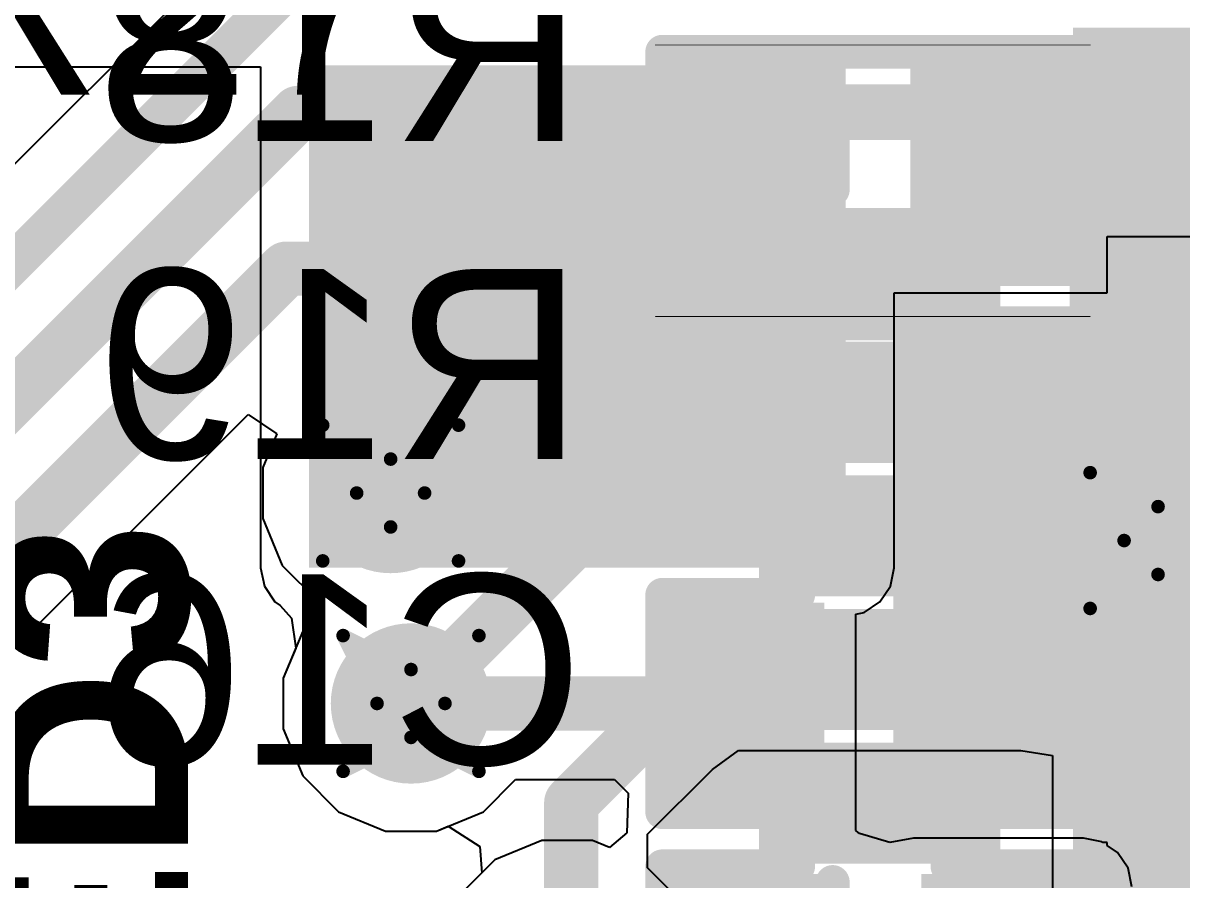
# Model space of a CAD drawing. Header units: inches. Extents: x -8 to 384, y -12 to 64.
# Drawn here: x 21.028 to 25.362, y 11.151 to 14.357 of the extents above; entities that cross this region are included whole.
import ezdxf

# ---------------------------------------------------------------- set-up
doc = ezdxf.new("R2010")
doc.units = ezdxf.units.IN
for name, color, linetype in [('Board_outline', 216, 'Continuous'), ('Bottom Layer', 5, 'Continuous'), ('Bottom Overlay', 54, 'Continuous'), ('Bottom Paste', 16, 'Continuous'), ('Bottom Solder', 6, 'Continuous'), ('Drill Drawing', 1, 'Continuous'), ('Top Layer', 1, 'Continuous'), ('Top Overlay', 2, 'Continuous'), ('Top Paste', 8, 'Continuous'), ('Top Solder', 216, 'Continuous'), ('Via Holes', 16, 'Continuous')]:
    doc.layers.add(name, color=color, linetype=linetype)
doc.styles.add('Arial', font='', dxfattribs={"height": 0.2})
doc.styles.add('Arial_Bold', font='', dxfattribs={"height": 0.2})
doc.styles.get('Arial').set_extended_font_data('Arial')
doc.styles.get('Arial_Bold').set_extended_font_data('Arial', bold=True)

# ---------------------------------------------------------------- blocks, each defined once
blk = doc.blocks.new('QFN_3X3__47')
at = {"layer": 'Top Layer'}
for points in [[(-1.125, 1.1), (-1.125, 1.8), (-0.875, 1.8), (-0.875, 1.1)], [(-0.625, 1.1), (-0.625, 1.8), (-0.375, 1.8), (-0.375, 1.1)], [(-0.125, 1.1), (-0.125, 1.8), (0.125, 1.8), (0.125, 1.1)], [(0.375, 1.1), (0.375, 1.8), (0.625, 1.8), (0.625, 1.1)], [(0.875, 1.1), (0.875, 1.8), (1.125, 1.8), (1.125, 1.1)], [(-1.8, 0.625), (-0.5, 0.625), (-0.5, 0.375), (-1.8, 0.375)], [(0.5, 0.625), (1.8, 0.625), (1.8, 0.375), (0.5, 0.375)], [(-1.8, 0.125), (-0.5, 0.125), (-0.5, -0.125), (-1.8, -0.125)], [(0.5, 0.125), (1.8, 0.125), (1.8, -0.125), (0.5, -0.125)], [(-1.8, -0.375), (-0.5, -0.375), (-0.5, -0.625), (-1.8, -0.625)], [(0.5, -0.375), (1.8, -0.375), (1.8, -0.625), (0.5, -0.625)], [(-1.125, -1.8), (-1.125, -1.1), (-0.875, -1.1), (-0.875, -1.8)], [(-0.625, -1.8), (-0.625, -1.1), (-0.375, -1.1), (-0.375, -1.8)], [(-0.125, -1.8), (-0.125, -1.1), (0.125, -1.1), (0.125, -1.8)], [(0.375, -1.8), (0.375, -1.1), (0.625, -1.1), (0.625, -1.8)], [(0.875, -1.8), (0.875, -1.1), (1.125, -1.1), (1.125, -1.8)]]:
    blk.add_hatch(color=1, dxfattribs=at).paths.add_polyline_path(points)
at = {"layer": 'Top Paste'}
for points in [[(-1.125, 1.1), (-1.125, 1.8), (-0.875, 1.8), (-0.875, 1.1)], [(-0.625, 1.1), (-0.625, 1.8), (-0.375, 1.8), (-0.375, 1.1)], [(-0.125, 1.1), (-0.125, 1.8), (0.125, 1.8), (0.125, 1.1)], [(0.375, 1.1), (0.375, 1.8), (0.625, 1.8), (0.625, 1.1)], [(0.875, 1.1), (0.875, 1.8), (1.125, 1.8), (1.125, 1.1)], [(-1.8, 0.625), (-0.5, 0.625), (-0.5, 0.375), (-1.8, 0.375)], [(0.5, 0.625), (1.8, 0.625), (1.8, 0.375), (0.5, 0.375)], [(-1.8, 0.125), (-0.5, 0.125), (-0.5, -0.125), (-1.8, -0.125)], [(0.5, 0.125), (1.8, 0.125), (1.8, -0.125), (0.5, -0.125)], [(-1.8, -0.375), (-0.5, -0.375), (-0.5, -0.625), (-1.8, -0.625)], [(0.5, -0.375), (1.8, -0.375), (1.8, -0.625), (0.5, -0.625)], [(-1.125, -1.8), (-1.125, -1.1), (-0.875, -1.1), (-0.875, -1.8)], [(-0.625, -1.8), (-0.625, -1.1), (-0.375, -1.1), (-0.375, -1.8)], [(-0.125, -1.8), (-0.125, -1.1), (0.125, -1.1), (0.125, -1.8)], [(0.375, -1.8), (0.375, -1.1), (0.625, -1.1), (0.625, -1.8)], [(0.875, -1.8), (0.875, -1.1), (1.125, -1.1), (1.125, -1.8)]]:
    blk.add_hatch(color=8, dxfattribs=at).paths.add_polyline_path(points)
at = {"layer": 'Top Solder'}
for points in [[(-1.2266, 0.9984), (-1.2266, 1.9016), (-0.7734, 1.9016), (-0.7734, 0.9984)], [(-0.7266, 0.9984), (-0.7266, 1.9016), (-0.2734, 1.9016), (-0.2734, 0.9984)], [(-0.2266, 0.9984), (-0.2266, 1.9016), (0.2266, 1.9016), (0.2266, 0.9984)], [(0.2734, 0.9984), (0.2734, 1.9016), (0.7266, 1.9016), (0.7266, 0.9984)], [(0.7734, 0.9984), (0.7734, 1.9016), (1.2266, 1.9016), (1.2266, 0.9984)], [(-1.9016, 0.7266), (-0.3984, 0.7266), (-0.3984, 0.2734), (-1.9016, 0.2734)], [(0.3984, 0.7266), (1.9016, 0.7266), (1.9016, 0.2734), (0.3984, 0.2734)], [(-1.9016, 0.2266), (-0.3984, 0.2266), (-0.3984, -0.2266), (-1.9016, -0.2266)], [(0.3984, 0.2266), (1.9016, 0.2266), (1.9016, -0.2266), (0.3984, -0.2266)], [(-1.9016, -0.2734), (-0.3984, -0.2734), (-0.3984, -0.7266), (-1.9016, -0.7266)], [(0.3984, -0.2734), (1.9016, -0.2734), (1.9016, -0.7266), (0.3984, -0.7266)], [(-1.2266, -1.9016), (-1.2266, -0.9984), (-0.7734, -0.9984), (-0.7734, -1.9016)], [(-0.7266, -1.9016), (-0.7266, -0.9984), (-0.2734, -0.9984), (-0.2734, -1.9016)], [(-0.2266, -1.9016), (-0.2266, -0.9984), (0.2266, -0.9984), (0.2266, -1.9016)], [(0.2734, -1.9016), (0.2734, -0.9984), (0.7266, -0.9984), (0.7266, -1.9016)], [(0.7734, -1.9016), (0.7734, -0.9984), (1.2266, -0.9984), (1.2266, -1.9016)]]:
    blk.add_hatch(color=216, dxfattribs=at).paths.add_polyline_path(points)
at = {"layer": 'Top Overlay'}
for points in [[(-1.6256, 1.6256, 0.127, 0.127, 0), (-1.6256, 0.762, 0.127, 0.127, 0)], [(-1.6256, 1.6256, 0.127, 0.127, 0), (-1.2954, 1.6256, 0.127, 0.127, 0)], [(1.2954, 1.6256, 0.127, 0.127, 0), (1.6256, 1.6256, 0.127, 0.127, 0)], [(1.6256, 1.6256, 0.127, 0.127, 0), (1.6256, 0.762, 0.127, 0.127, 0)], [(-1.6256, -0.762, 0.127, 0.127, 0), (-1.6256, -1.6256, 0.127, 0.127, 0)], [(1.6256, -0.762, 0.127, 0.127, 0), (1.6256, -1.6256, 0.127, 0.127, 0)], [(-1.6256, -1.6256, 0.127, 0.127, 0), (-1.2954, -1.6256, 0.127, 0.127, 0)], [(1.2954, -1.6256, 0.127, 0.127, 0), (1.6256, -1.6256, 0.127, 0.127, 0)]]:
    blk.add_lwpolyline(points, format="xyseb", dxfattribs=at)
for points in [[(-1.6574, 1.6256, 0.0635, 0.0635, 1), (-1.5938, 1.6256, 0.0635, 0.0635, 1)], [(-1.6574, 1.6256, 0.0635, 0.0635, 1), (-1.5938, 1.6256, 0.0635, 0.0635, 1)], [(-1.3272, 1.6256, 0.0635, 0.0635, 1), (-1.2636, 1.6256, 0.0635, 0.0635, 1)], [(1.2636, 1.6256, 0.0635, 0.0635, 1), (1.3272, 1.6256, 0.0635, 0.0635, 1)], [(1.5938, 1.6256, 0.0635, 0.0635, 1), (1.6574, 1.6256, 0.0635, 0.0635, 1)], [(1.5938, 1.6256, 0.0635, 0.0635, 1), (1.6574, 1.6256, 0.0635, 0.0635, 1)], [(-1.778, 0.889, 0.127, 0.127, 1), (-1.8796, 0.889, 0.127, 0.127, 1)], [(-1.9114, 0.889, 0.0635, 0.0635, 1), (-1.8478, 0.889, 0.0635, 0.0635, 1)], [(-1.8097, 0.889, 0.0635, 0.0635, 1), (-1.7463, 0.889, 0.0635, 0.0635, 1)], [(-1.6574, 0.762, 0.0635, 0.0635, 1), (-1.5938, 0.762, 0.0635, 0.0635, 1)], [(1.5938, 0.762, 0.0635, 0.0635, 1), (1.6574, 0.762, 0.0635, 0.0635, 1)], [(-1.6574, -0.762, 0.0635, 0.0635, 1), (-1.5938, -0.762, 0.0635, 0.0635, 1)], [(1.5938, -0.762, 0.0635, 0.0635, 1), (1.6574, -0.762, 0.0635, 0.0635, 1)], [(-1.6574, -1.6256, 0.0635, 0.0635, 1), (-1.5938, -1.6256, 0.0635, 0.0635, 1)], [(-1.6574, -1.6256, 0.0635, 0.0635, 1), (-1.5938, -1.6256, 0.0635, 0.0635, 1)], [(-1.3272, -1.6256, 0.0635, 0.0635, 1), (-1.2636, -1.6256, 0.0635, 0.0635, 1)], [(1.2636, -1.6256, 0.0635, 0.0635, 1), (1.3272, -1.6256, 0.0635, 0.0635, 1)], [(1.5938, -1.6256, 0.0635, 0.0635, 1), (1.6574, -1.6256, 0.0635, 0.0635, 1)], [(1.5938, -1.6256, 0.0635, 0.0635, 1), (1.6574, -1.6256, 0.0635, 0.0635, 1)]]:
    blk.add_lwpolyline(points, format="xyseb", close=True, dxfattribs=at)
blk = doc.blocks.new('R__0402_B_51')
at = {"layer": 'Bottom Layer'}
for points in [[(-0.2413, 0.3175), (-0.2413, -0.3175), (-0.6985, -0.3175), (-0.6985, 0.3175)], [(0.6985, 0.3175), (0.6985, -0.3175), (0.2413, -0.3175), (0.2413, 0.3175)]]:
    blk.add_hatch(color=5, dxfattribs=at).paths.add_polyline_path(points)
at = {"layer": 'Bottom Paste'}
for points in [[(-0.2413, 0.3175), (-0.2413, -0.3175), (-0.6985, -0.3175), (-0.6985, 0.3175)], [(0.6985, 0.3175), (0.6985, -0.3175), (0.2413, -0.3175), (0.2413, 0.3175)]]:
    blk.add_hatch(color=16, dxfattribs=at).paths.add_polyline_path(points)
at = {"layer": 'Bottom Solder'}
for points in [[(-0.1397, 0.4191), (-0.1397, -0.4191), (-0.8001, -0.4191), (-0.8001, 0.4191)], [(0.8001, 0.4191), (0.8001, -0.4191), (0.1397, -0.4191), (0.1397, 0.4191)]]:
    blk.add_hatch(color=6, dxfattribs=at).paths.add_polyline_path(points)
at = {"layer": 'Bottom Overlay'}
for points in [[(-0.7874, -0.4064, 0.127, 0.127, 0), (-0.7874, 0.4064, 0.127, 0.127, 0)], [(-0.7874, 0.4064, 0.127, 0.127, 0), (0.7874, 0.4064, 0.127, 0.127, 0)], [(-0.8128, 0.4318, 0.00323, 0.00323, 0), (0.8128, 0.4318, 0.00323, 0.00323, 0)], [(0.7874, -0.4064, 0.127, 0.127, 0), (0.7874, 0.4064, 0.127, 0.127, 0)], [(-0.7874, -0.4064, 0.127, 0.127, 0), (0.7874, -0.4064, 0.127, 0.127, 0)]]:
    blk.add_lwpolyline(points, format="xyseb", dxfattribs=at)
for points in [[(-0.8191, 0.4064, 0.0635, 0.0635, 1), (-0.7556, 0.4064, 0.0635, 0.0635, 1)], [(-0.8191, 0.4064, 0.0635, 0.0635, 1), (-0.7556, 0.4064, 0.0635, 0.0635, 1)], [(-0.8136, 0.4318, 0.00161, 0.00161, 1), (-0.812, 0.4318, 0.00161, 0.00161, 1)], [(0.7556, 0.4064, 0.0635, 0.0635, 1), (0.8191, 0.4064, 0.0635, 0.0635, 1)], [(0.7556, 0.4064, 0.0635, 0.0635, 1), (0.8191, 0.4064, 0.0635, 0.0635, 1)], [(0.812, 0.4318, 0.00161, 0.00161, 1), (0.8136, 0.4318, 0.00161, 0.00161, 1)], [(-0.8191, -0.4064, 0.0635, 0.0635, 1), (-0.7556, -0.4064, 0.0635, 0.0635, 1)], [(-0.8191, -0.4064, 0.0635, 0.0635, 1), (-0.7556, -0.4064, 0.0635, 0.0635, 1)], [(0.7556, -0.4064, 0.0635, 0.0635, 1), (0.8191, -0.4064, 0.0635, 0.0635, 1)], [(0.7556, -0.4064, 0.0635, 0.0635, 1), (0.8191, -0.4064, 0.0635, 0.0635, 1)]]:
    blk.add_lwpolyline(points, format="xyseb", close=True, dxfattribs=at)
blk = doc.blocks.new('R__0402_B_52')
at = {"layer": 'Bottom Layer'}
for points in [[(-0.2413, 0.3175), (-0.2413, -0.3175), (-0.6985, -0.3175), (-0.6985, 0.3175)], [(0.6985, 0.3175), (0.6985, -0.3175), (0.2413, -0.3175), (0.2413, 0.3175)]]:
    blk.add_hatch(color=5, dxfattribs=at).paths.add_polyline_path(points)
at = {"layer": 'Bottom Paste'}
for points in [[(-0.2413, 0.3175), (-0.2413, -0.3175), (-0.6985, -0.3175), (-0.6985, 0.3175)], [(0.6985, 0.3175), (0.6985, -0.3175), (0.2413, -0.3175), (0.2413, 0.3175)]]:
    blk.add_hatch(color=16, dxfattribs=at).paths.add_polyline_path(points)
at = {"layer": 'Bottom Solder'}
for points in [[(-0.1397, 0.4191), (-0.1397, -0.4191), (-0.8001, -0.4191), (-0.8001, 0.4191)], [(0.8001, 0.4191), (0.8001, -0.4191), (0.1397, -0.4191), (0.1397, 0.4191)]]:
    blk.add_hatch(color=6, dxfattribs=at).paths.add_polyline_path(points)
at = {"layer": 'Bottom Overlay'}
for points in [[(-0.7874, -0.4064, 0.127, 0.127, 0), (-0.7874, 0.4064, 0.127, 0.127, 0)], [(-0.7874, 0.4064, 0.127, 0.127, 0), (0.7874, 0.4064, 0.127, 0.127, 0)], [(-0.8128, 0.4318, 0.00323, 0.00323, 0), (0.8128, 0.4318, 0.00323, 0.00323, 0)], [(0.7874, -0.4064, 0.127, 0.127, 0), (0.7874, 0.4064, 0.127, 0.127, 0)], [(-0.7874, -0.4064, 0.127, 0.127, 0), (0.7874, -0.4064, 0.127, 0.127, 0)]]:
    blk.add_lwpolyline(points, format="xyseb", dxfattribs=at)
for points in [[(-0.8191, 0.4064, 0.0635, 0.0635, 1), (-0.7556, 0.4064, 0.0635, 0.0635, 1)], [(-0.8191, 0.4064, 0.0635, 0.0635, 1), (-0.7556, 0.4064, 0.0635, 0.0635, 1)], [(-0.8136, 0.4318, 0.00161, 0.00161, 1), (-0.812, 0.4318, 0.00161, 0.00161, 1)], [(0.7556, 0.4064, 0.0635, 0.0635, 1), (0.8191, 0.4064, 0.0635, 0.0635, 1)], [(0.7556, 0.4064, 0.0635, 0.0635, 1), (0.8191, 0.4064, 0.0635, 0.0635, 1)], [(0.812, 0.4318, 0.00161, 0.00161, 1), (0.8136, 0.4318, 0.00161, 0.00161, 1)], [(-0.8191, -0.4064, 0.0635, 0.0635, 1), (-0.7556, -0.4064, 0.0635, 0.0635, 1)], [(-0.8191, -0.4064, 0.0635, 0.0635, 1), (-0.7556, -0.4064, 0.0635, 0.0635, 1)], [(0.7556, -0.4064, 0.0635, 0.0635, 1), (0.8191, -0.4064, 0.0635, 0.0635, 1)], [(0.7556, -0.4064, 0.0635, 0.0635, 1), (0.8191, -0.4064, 0.0635, 0.0635, 1)]]:
    blk.add_lwpolyline(points, format="xyseb", close=True, dxfattribs=at)
blk = doc.blocks.new('LED_0402_63')
at = {"layer": 'Top Layer'}
for points in [[(-0.785, 0.36), (-0.165, 0.36), (-0.165, -0.36), (-0.785, -0.36)], [(0.165, 0.36), (0.785, 0.36), (0.785, -0.36), (0.165, -0.36)]]:
    blk.add_hatch(color=1, dxfattribs=at).paths.add_polyline_path(points)
at = {"layer": 'Top Overlay'}
blk.add_hatch(color=2, dxfattribs=at).paths.add_polyline_path([(0.9398, -0.5632), (1.6002, -0.5632), (1.6002, 0.5544), (0.9398, 0.5544)])
at = {"layer": 'Top Paste'}
for points in [[(-0.785, 0.36), (-0.165, 0.36), (-0.165, -0.36), (-0.785, -0.36)], [(0.165, 0.36), (0.785, 0.36), (0.785, -0.36), (0.165, -0.36)]]:
    blk.add_hatch(color=8, dxfattribs=at).paths.add_polyline_path(points)
at = {"layer": 'Top Solder'}
for points in [[(-0.8866, 0.4616), (-0.0634, 0.4616), (-0.0634, -0.4616), (-0.8866, -0.4616)], [(0.0634, 0.4616), (0.8866, 0.4616), (0.8866, -0.4616), (0.0634, -0.4616)]]:
    blk.add_hatch(color=216, dxfattribs=at).paths.add_polyline_path(points)
at = {"layer": 'Top Overlay'}
for points in [[(-0.9144, 0.4826, 0.2, 0.2, 0), (-0.9144, -0.4826, 0.2, 0.2, 0)], [(-0.9144, 0.4826, 0.2, 0.2, 0), (0.9398, 0.4826, 0.2, 0.2, 0)], [(0.9398, 0.4826, 0.2, 0.2, 0), (0.9398, -0.4826, 0.2, 0.2, 0)], [(-0.9144, -0.4826, 0.2, 0.2, 0), (0.9398, -0.4826, 0.2, 0.2, 0)]]:
    blk.add_lwpolyline(points, format="xyseb", dxfattribs=at)
for points in [[(-0.9644, 0.4826, 0.1, 0.1, 1), (-0.8644, 0.4826, 0.1, 0.1, 1)], [(-0.9644, 0.4826, 0.1, 0.1, 1), (-0.8644, 0.4826, 0.1, 0.1, 1)], [(0.8898, 0.4826, 0.1, 0.1, 1), (0.9898, 0.4826, 0.1, 0.1, 1)], [(0.8898, 0.4826, 0.1, 0.1, 1), (0.9898, 0.4826, 0.1, 0.1, 1)], [(-0.9644, -0.4826, 0.1, 0.1, 1), (-0.8644, -0.4826, 0.1, 0.1, 1)], [(-0.9644, -0.4826, 0.1, 0.1, 1), (-0.8644, -0.4826, 0.1, 0.1, 1)], [(0.8898, -0.4826, 0.1, 0.1, 1), (0.9898, -0.4826, 0.1, 0.1, 1)], [(0.8898, -0.4826, 0.1, 0.1, 1), (0.9898, -0.4826, 0.1, 0.1, 1)]]:
    blk.add_lwpolyline(points, format="xyseb", close=True, dxfattribs=at)
at = {"layer": 'Top Overlay', "style": 'Arial_Bold'}
blk.add_text('LED3', height=0.7112, dxfattribs=at).set_placement((-0.9898, -1.6471))
blk = doc.blocks.new('C___0402_B_90')
at = {"layer": 'Bottom Layer'}
for points in [[(-0.2413, 0.3175), (-0.2413, -0.3175), (-0.6985, -0.3175), (-0.6985, 0.3175)], [(0.6985, 0.3175), (0.6985, -0.3175), (0.2413, -0.3175), (0.2413, 0.3175)]]:
    blk.add_hatch(color=5, dxfattribs=at).paths.add_polyline_path(points)
at = {"layer": 'Bottom Paste'}
for points in [[(-0.2413, 0.3175), (-0.2413, -0.3175), (-0.6985, -0.3175), (-0.6985, 0.3175)], [(0.6985, 0.3175), (0.6985, -0.3175), (0.2413, -0.3175), (0.2413, 0.3175)]]:
    blk.add_hatch(color=16, dxfattribs=at).paths.add_polyline_path(points)
at = {"layer": 'Bottom Solder'}
for points in [[(-0.1813, 0.3775), (-0.1813, -0.3775), (-0.7585, -0.3775), (-0.7585, 0.3775)], [(0.7585, 0.3775), (0.7585, -0.3775), (0.1813, -0.3775), (0.1813, 0.3775)]]:
    blk.add_hatch(color=6, dxfattribs=at).paths.add_polyline_path(points)
at = {"layer": 'Bottom Overlay'}
for points in [[(-0.7874, 0.4064, 0.127, 0.127, 0), (-0.7874, -0.4064, 0.127, 0.127, 0)], [(-0.2794, 0.4064, 0.127, 0.127, 0), (-0.7874, 0.4064, 0.127, 0.127, 0)], [(0.7874, 0.4064, 0.127, 0.127, 0), (0.2794, 0.4064, 0.127, 0.127, 0)], [(0.7874, 0.4064, 0.127, 0.127, 0), (0.7874, -0.4064, 0.127, 0.127, 0)], [(-0.2794, -0.4064, 0.127, 0.127, 0), (-0.7874, -0.4064, 0.127, 0.127, 0)], [(0.7874, -0.4064, 0.127, 0.127, 0), (0.2794, -0.4064, 0.127, 0.127, 0)]]:
    blk.add_lwpolyline(points, format="xyseb", dxfattribs=at)
for points in [[(-0.8191, 0.4064, 0.0635, 0.0635, 1), (-0.7556, 0.4064, 0.0635, 0.0635, 1)], [(-0.8191, 0.4064, 0.0635, 0.0635, 1), (-0.7556, 0.4064, 0.0635, 0.0635, 1)], [(-0.3111, 0.4064, 0.0635, 0.0635, 1), (-0.2477, 0.4064, 0.0635, 0.0635, 1)], [(0.2477, 0.4064, 0.0635, 0.0635, 1), (0.3111, 0.4064, 0.0635, 0.0635, 1)], [(0.7556, 0.4064, 0.0635, 0.0635, 1), (0.8191, 0.4064, 0.0635, 0.0635, 1)], [(0.7556, 0.4064, 0.0635, 0.0635, 1), (0.8191, 0.4064, 0.0635, 0.0635, 1)], [(-0.8191, -0.4064, 0.0635, 0.0635, 1), (-0.7556, -0.4064, 0.0635, 0.0635, 1)], [(-0.8191, -0.4064, 0.0635, 0.0635, 1), (-0.7556, -0.4064, 0.0635, 0.0635, 1)], [(-0.3111, -0.4064, 0.0635, 0.0635, 1), (-0.2477, -0.4064, 0.0635, 0.0635, 1)], [(0.2477, -0.4064, 0.0635, 0.0635, 1), (0.3111, -0.4064, 0.0635, 0.0635, 1)], [(0.7556, -0.4064, 0.0635, 0.0635, 1), (0.8191, -0.4064, 0.0635, 0.0635, 1)], [(0.7556, -0.4064, 0.0635, 0.0635, 1), (0.8191, -0.4064, 0.0635, 0.0635, 1)]]:
    blk.add_lwpolyline(points, format="xyseb", close=True, dxfattribs=at)
blk = doc.blocks.new('C___0402_B_96')
at = {"layer": 'Bottom Layer'}
for points in [[(-0.2413, 0.3175), (-0.2413, -0.3175), (-0.6985, -0.3175), (-0.6985, 0.3175)], [(0.6985, 0.3175), (0.6985, -0.3175), (0.2413, -0.3175), (0.2413, 0.3175)]]:
    blk.add_hatch(color=5, dxfattribs=at).paths.add_polyline_path(points)
at = {"layer": 'Bottom Paste'}
for points in [[(-0.2413, 0.3175), (-0.2413, -0.3175), (-0.6985, -0.3175), (-0.6985, 0.3175)], [(0.6985, 0.3175), (0.6985, -0.3175), (0.2413, -0.3175), (0.2413, 0.3175)]]:
    blk.add_hatch(color=16, dxfattribs=at).paths.add_polyline_path(points)
at = {"layer": 'Bottom Solder'}
for points in [[(-0.1813, 0.3775), (-0.1813, -0.3775), (-0.7585, -0.3775), (-0.7585, 0.3775)], [(0.7585, 0.3775), (0.7585, -0.3775), (0.1813, -0.3775), (0.1813, 0.3775)]]:
    blk.add_hatch(color=6, dxfattribs=at).paths.add_polyline_path(points)
at = {"layer": 'Bottom Overlay'}
for points in [[(-0.2794, 0.4064, 0.127, 0.127, 0), (-0.7874, 0.4064, 0.127, 0.127, 0)], [(-0.7874, 0.4064, 0.127, 0.127, 0), (-0.7874, -0.4064, 0.127, 0.127, 0)], [(0.7874, 0.4064, 0.127, 0.127, 0), (0.2794, 0.4064, 0.127, 0.127, 0)], [(0.7874, 0.4064, 0.127, 0.127, 0), (0.7874, -0.4064, 0.127, 0.127, 0)], [(-0.2794, -0.4064, 0.127, 0.127, 0), (-0.7874, -0.4064, 0.127, 0.127, 0)], [(0.7874, -0.4064, 0.127, 0.127, 0), (0.2794, -0.4064, 0.127, 0.127, 0)]]:
    blk.add_lwpolyline(points, format="xyseb", dxfattribs=at)
for points in [[(-0.8191, 0.4064, 0.0635, 0.0635, 1), (-0.7556, 0.4064, 0.0635, 0.0635, 1)], [(-0.8191, 0.4064, 0.0635, 0.0635, 1), (-0.7556, 0.4064, 0.0635, 0.0635, 1)], [(-0.3111, 0.4064, 0.0635, 0.0635, 1), (-0.2477, 0.4064, 0.0635, 0.0635, 1)], [(0.2477, 0.4064, 0.0635, 0.0635, 1), (0.3111, 0.4064, 0.0635, 0.0635, 1)], [(0.7556, 0.4064, 0.0635, 0.0635, 1), (0.8191, 0.4064, 0.0635, 0.0635, 1)], [(0.7556, 0.4064, 0.0635, 0.0635, 1), (0.8191, 0.4064, 0.0635, 0.0635, 1)], [(-0.8191, -0.4064, 0.0635, 0.0635, 1), (-0.7556, -0.4064, 0.0635, 0.0635, 1)], [(-0.8191, -0.4064, 0.0635, 0.0635, 1), (-0.7556, -0.4064, 0.0635, 0.0635, 1)], [(-0.3111, -0.4064, 0.0635, 0.0635, 1), (-0.2477, -0.4064, 0.0635, 0.0635, 1)], [(0.2477, -0.4064, 0.0635, 0.0635, 1), (0.3111, -0.4064, 0.0635, 0.0635, 1)], [(0.7556, -0.4064, 0.0635, 0.0635, 1), (0.8191, -0.4064, 0.0635, 0.0635, 1)], [(0.7556, -0.4064, 0.0635, 0.0635, 1), (0.8191, -0.4064, 0.0635, 0.0635, 1)]]:
    blk.add_lwpolyline(points, format="xyseb", close=True, dxfattribs=at)

msp = doc.modelspace()

# ---------------------------------------------------------------- hatches: boundary and pattern name
at = {"layer": 'Bottom Layer'}
for points in [[(22.098, 12.319), (24.1046, 12.319), (24.1046, 14.1986), (22.098, 14.1986)], [(24.2824, 11.4808), (25.5778, 11.4808), (25.5778, 13.1826), (24.2824, 13.1826)]]:
    msp.add_hatch(color=5, dxfattribs=at).paths.add_polyline_path(points)
h = msp.add_hatch(color=5, dxfattribs=at)
edge = h.paths.add_edge_path()
edge.add_arc((22.4028, 12.5984), 0.3, 0, 360)
h = msp.add_hatch(color=5, dxfattribs=at)
edge = h.paths.add_edge_path()
edge.add_arc((25.273, 12.4206), 0.3, 0, 360)
h = msp.add_hatch(color=5, dxfattribs=at)
edge = h.paths.add_edge_path()
edge.add_arc((22.479, 11.811), 0.3, 0, 360)
at = {"layer": 'Top Layer'}
msp.add_hatch(color=1, dxfattribs=at).paths.add_polyline_path([(24.9428, 12.9286), (25.3492, 12.9286), (25.3492, 14.2748), (24.9428, 14.2748)])
h = msp.add_hatch(color=1, dxfattribs=at)
edge = h.paths.add_edge_path()
edge.add_arc((22.4028, 12.5984), 0.3, 0, 360)
h = msp.add_hatch(color=1, dxfattribs=at)
edge = h.paths.add_edge_path()
edge.add_arc((25.273, 12.4206), 0.3, 0, 360)
h = msp.add_hatch(color=1, dxfattribs=at)
edge = h.paths.add_edge_path()
edge.add_arc((22.479, 11.811), 0.3, 0, 360)
at = {"layer": 'Via Holes'}
h = msp.add_hatch(color=7, dxfattribs=at)
edge = h.paths.add_edge_path()
edge.add_arc((22.4028, 12.5984), 0.15, 0, 360)
h = msp.add_hatch(color=7, dxfattribs=at)
edge = h.paths.add_edge_path()
edge.add_arc((25.273, 12.4206), 0.15, 0, 360)
h = msp.add_hatch(color=7, dxfattribs=at)
edge = h.paths.add_edge_path()
edge.add_arc((22.479, 11.811), 0.15, 0, 360)

# ---------------------------------------------------------------- linework, layer by layer
at = {"layer": 'Board_outline'}
msp.add_lwpolyline([(37.5368, 13.3604, 0.254, 0.254, 1), (-7.4632, 13.3604, 0.254, 0.254, 1)], format="xyseb", close=True, dxfattribs=at)
at = {"layer": 'Bottom Layer'}
for p, q in [((19.9046, 14.1931), (21.9167, 14.1931)), ((21.9167, 14.1931), (21.9167, 12.319)), ((25.0825, 13.3477), (25.0825, 13.5581)), ((25.0825, 13.5581), (25.4798, 13.5581)), ((24.2859, 12.319), (24.2859, 13.3477)), ((24.2859, 13.3477), (25.0825, 13.3477)), ((21.9167, 12.319), (21.9305, 12.2496)), ((24.2721, 12.2496), (24.2859, 12.319)), ((21.9305, 12.2496), (21.9698, 12.1908)), ((24.2328, 12.1908), (24.2721, 12.2496)), ((21.9698, 12.1908), (21.99, 12.1773)), ((21.99, 12.1773), (22.0317, 12.1298)), ((24.174, 12.1515), (24.2328, 12.1908)), ((24.1427, 12.1453), (24.174, 12.1515)), ((24.1427, 11.4173), (24.1427, 12.1453)), ((22.0317, 12.1298), (22.0477, 12.0182)), ((22.0477, 12.0182), (22.0012, 11.906)), ((22.0012, 11.906), (22.0012, 11.716)), ((22.0012, 11.716), (22.0739, 11.5403)), ((22.0739, 11.5403), (22.2083, 11.4059)), ((22.7497, 11.4059), (22.8698, 11.5261)), ((22.8698, 11.5261), (23.2401, 11.5261)), ((23.2401, 11.5261), (23.2909, 11.4753)), ((23.2909, 11.4753), (23.2861, 11.3275)), ((22.2083, 11.4059), (22.384, 11.3332)), ((22.574, 11.3332), (22.7497, 11.4059)), ((24.1427, 11.3359), (24.1427, 11.4173)), ((22.384, 11.3332), (22.574, 11.3332)), ((23.2861, 11.3275), (23.2209, 11.2722)), ((24.1511, 11.3279), (24.1427, 11.3359)), ((24.1568, 11.3244), (24.1511, 11.3279)), ((24.2697, 11.2903), (24.1568, 11.3244)), ((22.9682, 11.2982), (22.7925, 11.2255)), ((23.1582, 11.2982), (22.9682, 11.2982)), ((23.2209, 11.2722), (23.1582, 11.2982)), ((24.3586, 11.3065), (24.2697, 11.2903)), ((24.39, 11.3065), (24.3586, 11.3065)), ((24.9936, 11.3065), (24.39, 11.3065)), ((25.063, 11.2927), (24.9936, 11.3065)), ((25.0665, 11.2903), (25.063, 11.2927)), ((25.0825, 11.2903), (25.0665, 11.2903)), ((25.0825, 11.2796), (25.0825, 11.2903)), ((25.1218, 11.2534), (25.0825, 11.2796)), ((22.7925, 11.2255), (22.6581, 11.0911)), ((25.1611, 11.1946), (25.1218, 11.2534)), ((25.1749, 11.1252), (25.1611, 11.1946))]:
    msp.add_line(p, q, dxfattribs=at)
for points in [[(24.7777, 13.843, 0.2032, 0.2032, 0), (25.5978, 13.843, 0.2032, 0.2032, 0)], [(22.479, 11.811, 0.2032, 0.2032, 0), (23.7363, 11.811, 0.2032, 0.2032, 0)]]:
    msp.add_lwpolyline(points, format="xyseb", dxfattribs=at)
for points in [[(24.7269, 13.843, 0.1016, 0.1016, 1), (24.8285, 13.843, 0.1016, 0.1016, 1)], [(22.4282, 11.811, 0.1016, 0.1016, 1), (22.5298, 11.811, 0.1016, 0.1016, 1)], [(23.6855, 11.811, 0.1016, 0.1016, 1), (23.7871, 11.811, 0.1016, 0.1016, 1)]]:
    msp.add_lwpolyline(points, format="xyseb", close=True, dxfattribs=at)
at = {"layer": 'Drill Drawing'}
for points in [[(22.1488, 12.8524, 0.0508, 0.0508, 0), (22.4028, 12.7254, 0.0508, 0.0508, 0)], [(22.1488, 12.8524, 0.0508, 0.0508, 0), (22.2758, 12.5984, 0.0508, 0.0508, 0)], [(22.4028, 12.7254, 0.0508, 0.0508, 0), (22.6568, 12.8524, 0.0508, 0.0508, 0)], [(22.5298, 12.5984, 0.0508, 0.0508, 0), (22.6568, 12.8524, 0.0508, 0.0508, 0)], [(25.019, 12.6746, 0.0508, 0.0508, 0), (25.273, 12.5476, 0.0508, 0.0508, 0)], [(25.019, 12.6746, 0.0508, 0.0508, 0), (25.146, 12.4206, 0.0508, 0.0508, 0)], [(25.273, 12.5476, 0.0508, 0.0508, 0), (25.527, 12.6746, 0.0508, 0.0508, 0)], [(22.1488, 12.3444, 0.0508, 0.0508, 0), (22.2758, 12.5984, 0.0508, 0.0508, 0)], [(22.5298, 12.5984, 0.0508, 0.0508, 0), (22.6568, 12.3444, 0.0508, 0.0508, 0)], [(22.1488, 12.3444, 0.0508, 0.0508, 0), (22.4028, 12.4714, 0.0508, 0.0508, 0)], [(22.4028, 12.4714, 0.0508, 0.0508, 0), (22.6568, 12.3444, 0.0508, 0.0508, 0)], [(25.019, 12.1666, 0.0508, 0.0508, 0), (25.146, 12.4206, 0.0508, 0.0508, 0)], [(25.019, 12.1666, 0.0508, 0.0508, 0), (25.273, 12.2936, 0.0508, 0.0508, 0)], [(25.273, 12.2936, 0.0508, 0.0508, 0), (25.527, 12.1666, 0.0508, 0.0508, 0)], [(22.225, 12.065, 0.0508, 0.0508, 0), (22.479, 11.938, 0.0508, 0.0508, 0)], [(22.225, 12.065, 0.0508, 0.0508, 0), (22.352, 11.811, 0.0508, 0.0508, 0)], [(22.479, 11.938, 0.0508, 0.0508, 0), (22.733, 12.065, 0.0508, 0.0508, 0)], [(22.606, 11.811, 0.0508, 0.0508, 0), (22.733, 12.065, 0.0508, 0.0508, 0)], [(22.225, 11.557, 0.0508, 0.0508, 0), (22.352, 11.811, 0.0508, 0.0508, 0)], [(22.606, 11.811, 0.0508, 0.0508, 0), (22.733, 11.557, 0.0508, 0.0508, 0)], [(22.225, 11.557, 0.0508, 0.0508, 0), (22.479, 11.684, 0.0508, 0.0508, 0)], [(22.479, 11.684, 0.0508, 0.0508, 0), (22.733, 11.557, 0.0508, 0.0508, 0)]]:
    msp.add_lwpolyline(points, format="xyseb", dxfattribs=at)
for points in [[(22.1361, 12.8524, 0.0254, 0.0254, 1), (22.1615, 12.8524, 0.0254, 0.0254, 1)], [(22.1361, 12.8524, 0.0254, 0.0254, 1), (22.1615, 12.8524, 0.0254, 0.0254, 1)], [(22.6441, 12.8524, 0.0254, 0.0254, 1), (22.6695, 12.8524, 0.0254, 0.0254, 1)], [(22.6441, 12.8524, 0.0254, 0.0254, 1), (22.6695, 12.8524, 0.0254, 0.0254, 1)], [(22.3901, 12.7254, 0.0254, 0.0254, 1), (22.4155, 12.7254, 0.0254, 0.0254, 1)], [(22.3901, 12.7254, 0.0254, 0.0254, 1), (22.4155, 12.7254, 0.0254, 0.0254, 1)], [(25.0063, 12.6746, 0.0254, 0.0254, 1), (25.0317, 12.6746, 0.0254, 0.0254, 1)], [(25.0063, 12.6746, 0.0254, 0.0254, 1), (25.0317, 12.6746, 0.0254, 0.0254, 1)], [(22.2631, 12.5984, 0.0254, 0.0254, 1), (22.2885, 12.5984, 0.0254, 0.0254, 1)], [(22.2631, 12.5984, 0.0254, 0.0254, 1), (22.2885, 12.5984, 0.0254, 0.0254, 1)], [(22.5171, 12.5984, 0.0254, 0.0254, 1), (22.5425, 12.5984, 0.0254, 0.0254, 1)], [(22.5171, 12.5984, 0.0254, 0.0254, 1), (22.5425, 12.5984, 0.0254, 0.0254, 1)], [(25.2603, 12.5476, 0.0254, 0.0254, 1), (25.2857, 12.5476, 0.0254, 0.0254, 1)], [(25.2603, 12.5476, 0.0254, 0.0254, 1), (25.2857, 12.5476, 0.0254, 0.0254, 1)], [(22.3901, 12.4714, 0.0254, 0.0254, 1), (22.4155, 12.4714, 0.0254, 0.0254, 1)], [(22.3901, 12.4714, 0.0254, 0.0254, 1), (22.4155, 12.4714, 0.0254, 0.0254, 1)], [(25.1333, 12.4206, 0.0254, 0.0254, 1), (25.1587, 12.4206, 0.0254, 0.0254, 1)], [(25.1333, 12.4206, 0.0254, 0.0254, 1), (25.1587, 12.4206, 0.0254, 0.0254, 1)], [(22.1361, 12.3444, 0.0254, 0.0254, 1), (22.1615, 12.3444, 0.0254, 0.0254, 1)], [(22.1361, 12.3444, 0.0254, 0.0254, 1), (22.1615, 12.3444, 0.0254, 0.0254, 1)], [(22.6441, 12.3444, 0.0254, 0.0254, 1), (22.6695, 12.3444, 0.0254, 0.0254, 1)], [(22.6441, 12.3444, 0.0254, 0.0254, 1), (22.6695, 12.3444, 0.0254, 0.0254, 1)], [(25.2603, 12.2936, 0.0254, 0.0254, 1), (25.2857, 12.2936, 0.0254, 0.0254, 1)], [(25.2603, 12.2936, 0.0254, 0.0254, 1), (25.2857, 12.2936, 0.0254, 0.0254, 1)], [(25.0063, 12.1666, 0.0254, 0.0254, 1), (25.0317, 12.1666, 0.0254, 0.0254, 1)], [(25.0063, 12.1666, 0.0254, 0.0254, 1), (25.0317, 12.1666, 0.0254, 0.0254, 1)], [(22.2123, 12.065, 0.0254, 0.0254, 1), (22.2377, 12.065, 0.0254, 0.0254, 1)], [(22.2123, 12.065, 0.0254, 0.0254, 1), (22.2377, 12.065, 0.0254, 0.0254, 1)], [(22.7203, 12.065, 0.0254, 0.0254, 1), (22.7457, 12.065, 0.0254, 0.0254, 1)], [(22.7203, 12.065, 0.0254, 0.0254, 1), (22.7457, 12.065, 0.0254, 0.0254, 1)], [(22.4663, 11.938, 0.0254, 0.0254, 1), (22.4917, 11.938, 0.0254, 0.0254, 1)], [(22.4663, 11.938, 0.0254, 0.0254, 1), (22.4917, 11.938, 0.0254, 0.0254, 1)], [(22.3393, 11.811, 0.0254, 0.0254, 1), (22.3647, 11.811, 0.0254, 0.0254, 1)], [(22.3393, 11.811, 0.0254, 0.0254, 1), (22.3647, 11.811, 0.0254, 0.0254, 1)], [(22.5933, 11.811, 0.0254, 0.0254, 1), (22.6187, 11.811, 0.0254, 0.0254, 1)], [(22.5933, 11.811, 0.0254, 0.0254, 1), (22.6187, 11.811, 0.0254, 0.0254, 1)], [(22.4663, 11.684, 0.0254, 0.0254, 1), (22.4917, 11.684, 0.0254, 0.0254, 1)], [(22.4663, 11.684, 0.0254, 0.0254, 1), (22.4917, 11.684, 0.0254, 0.0254, 1)], [(22.2123, 11.557, 0.0254, 0.0254, 1), (22.2377, 11.557, 0.0254, 0.0254, 1)], [(22.2123, 11.557, 0.0254, 0.0254, 1), (22.2377, 11.557, 0.0254, 0.0254, 1)], [(22.7203, 11.557, 0.0254, 0.0254, 1), (22.7457, 11.557, 0.0254, 0.0254, 1)], [(22.7203, 11.557, 0.0254, 0.0254, 1), (22.7457, 11.557, 0.0254, 0.0254, 1)]]:
    msp.add_lwpolyline(points, format="xyseb", close=True, dxfattribs=at)
at = {"layer": 'Top Layer'}
for p, q in [((23.1744, 16.0073), (20.2784, 13.1114)), ((21.705, 12.7272), (21.8697, 12.8918)), ((21.8697, 12.8918), (21.9774, 12.8199)), ((21.9774, 12.8199), (21.925, 12.6934)), ((20.5276, 11.5497), (21.705, 12.7272)), ((21.705, 12.7272), (21.705, 12.7272)), ((21.925, 12.6934), (21.925, 12.5034)), ((21.925, 12.5034), (21.9977, 12.3277)), ((21.9977, 12.3277), (22.1321, 12.1933)), ((22.1321, 12.1933), (22.141, 12.1487)), ((22.141, 12.1487), (22.0739, 12.0817)), ((22.0739, 12.0817), (22.0012, 11.906)), ((22.0012, 11.906), (22.0012, 11.716)), ((22.0012, 11.716), (22.0739, 11.5403)), ((23.6061, 11.5644), (23.7038, 11.6352)), ((23.7038, 11.6352), (24.7518, 11.6352)), ((24.7518, 11.6352), (24.7594, 11.6352)), ((24.7594, 11.6352), (24.8788, 11.6169)), ((24.8788, 11.6169), (24.8788, 10.7022)), ((22.0739, 11.5403), (22.2083, 11.4059)), ((23.3633, 11.3216), (23.6061, 11.5644)), ((22.2083, 11.4059), (22.384, 11.3332)), ((22.384, 11.3332), (22.574, 11.3332)), ((22.574, 11.3332), (22.6177, 11.3513)), ((22.6177, 11.3513), (22.7364, 11.2754)), ((23.3633, 11.1961), (23.3633, 11.3216)), ((22.7364, 11.2754), (22.744, 11.1769)), ((23.4683, 11.0911), (23.3633, 11.1961)), ((22.744, 11.1769), (22.6581, 11.0911))]:
    msp.add_line(p, q, dxfattribs=at)
for points in [[(20.3857, 12.8524, 0.1524, 0.1524, 0), (23.3575, 15.8242, 0.1524, 0.1524, 0)], [(20.2282, 12.192, 0.2032, 0.2032, 0), (22.057, 14.0208, 0.2032, 0.2032, 0)], [(22.057, 14.0208, 0.2032, 0.2032, 0), (25.146, 14.0208, 0.2032, 0.2032, 0)], [(25.146, 13.6017, 0.2032, 0.2032, 0), (25.146, 14.0208, 0.2032, 0.2032, 0)], [(21.5036, 12.9286, 0.2032, 0.2032, 0), (22.013, 13.438, 0.2032, 0.2032, 0)], [(22.013, 13.438, 0.2032, 0.2032, 0), (24.2316, 13.438, 0.2032, 0.2032, 0)], [(19.9898, 11.4148, 0.2032, 0.2032, 0), (21.5036, 12.9286, 0.2032, 0.2032, 0)], [(22.4028, 12.6046, 0.2032, 0.2032, 0), (22.7362, 12.938, 0.2032, 0.2032, 0)], [(22.7362, 12.938, 0.2032, 0.2032, 0), (24.2316, 12.938, 0.2032, 0.2032, 0)], [(22.4028, 12.5984, 0.2032, 0.2032, 0), (22.4028, 12.6046, 0.2032, 0.2032, 0)], [(22.479, 11.811, 0.2032, 0.2032, 0), (23.106, 12.438, 0.2032, 0.2032, 0)], [(23.106, 12.438, 0.2032, 0.2032, 0), (24.2316, 12.438, 0.2032, 0.2032, 0)], [(23.4265, 11.7877, 0.2032, 0.2032, 0), (23.5768, 11.938, 0.2032, 0.2032, 0)], [(23.5768, 11.938, 0.2032, 0.2032, 0), (24.2316, 11.938, 0.2032, 0.2032, 0)], [(23.0784, 11.4396, 0.2032, 0.2032, 0), (23.4265, 11.7877, 0.2032, 0.2032, 0)], [(23.4265, 11.7877, 0.2032, 0.2032, 0), (23.4265, 11.7877, 0.2032, 0.2032, 0)], [(23.0784, 10.8356, 0.2032, 0.2032, 0), (23.0784, 11.4396, 0.2032, 0.2032, 0)], [(25.1816, 9.6418, 0.2032, 0.2032, 0), (25.1816, 11.288, 0.2032, 0.2032, 0)]]:
    msp.add_lwpolyline(points, format="xyseb", dxfattribs=at)
for points in [[(22.0062, 14.0208, 0.1016, 0.1016, 1), (22.1078, 14.0208, 0.1016, 0.1016, 1)], [(22.0062, 14.0208, 0.1016, 0.1016, 1), (22.1078, 14.0208, 0.1016, 0.1016, 1)], [(25.0952, 14.0208, 0.1016, 0.1016, 1), (25.1968, 14.0208, 0.1016, 0.1016, 1)], [(25.0952, 14.0208, 0.1016, 0.1016, 1), (25.1968, 14.0208, 0.1016, 0.1016, 1)], [(25.0952, 13.6017, 0.1016, 0.1016, 1), (25.1968, 13.6017, 0.1016, 0.1016, 1)], [(21.9622, 13.438, 0.1016, 0.1016, 1), (22.0638, 13.438, 0.1016, 0.1016, 1)], [(21.9622, 13.438, 0.1016, 0.1016, 1), (22.0638, 13.438, 0.1016, 0.1016, 1)], [(24.1808, 13.438, 0.1016, 0.1016, 1), (24.2824, 13.438, 0.1016, 0.1016, 1)], [(21.4528, 12.9286, 0.1016, 0.1016, 1), (21.5544, 12.9286, 0.1016, 0.1016, 1)], [(21.4528, 12.9286, 0.1016, 0.1016, 1), (21.5544, 12.9286, 0.1016, 0.1016, 1)], [(22.6854, 12.938, 0.1016, 0.1016, 1), (22.787, 12.938, 0.1016, 0.1016, 1)], [(22.6854, 12.938, 0.1016, 0.1016, 1), (22.787, 12.938, 0.1016, 0.1016, 1)], [(24.1808, 12.938, 0.1016, 0.1016, 1), (24.2824, 12.938, 0.1016, 0.1016, 1)], [(22.352, 12.6046, 0.1016, 0.1016, 1), (22.4536, 12.6046, 0.1016, 0.1016, 1)], [(22.352, 12.6046, 0.1016, 0.1016, 1), (22.4536, 12.6046, 0.1016, 0.1016, 1)], [(22.352, 12.5984, 0.1016, 0.1016, 1), (22.4536, 12.5984, 0.1016, 0.1016, 1)], [(23.0552, 12.438, 0.1016, 0.1016, 1), (23.1568, 12.438, 0.1016, 0.1016, 1)], [(23.0552, 12.438, 0.1016, 0.1016, 1), (23.1568, 12.438, 0.1016, 0.1016, 1)], [(24.1808, 12.438, 0.1016, 0.1016, 1), (24.2824, 12.438, 0.1016, 0.1016, 1)], [(23.526, 11.938, 0.1016, 0.1016, 1), (23.6276, 11.938, 0.1016, 0.1016, 1)], [(23.526, 11.938, 0.1016, 0.1016, 1), (23.6276, 11.938, 0.1016, 0.1016, 1)], [(24.1808, 11.938, 0.1016, 0.1016, 1), (24.2824, 11.938, 0.1016, 0.1016, 1)], [(22.4282, 11.811, 0.1016, 0.1016, 1), (22.5298, 11.811, 0.1016, 0.1016, 1)], [(23.3757, 11.7877, 0.1016, 0.1016, 1), (23.4773, 11.7877, 0.1016, 0.1016, 1)], [(23.3757, 11.7877, 0.1016, 0.1016, 1), (23.4773, 11.7877, 0.1016, 0.1016, 1)], [(23.3757, 11.7877, 0.1016, 0.1016, 1), (23.4773, 11.7877, 0.1016, 0.1016, 1)], [(23.3757, 11.7877, 0.1016, 0.1016, 1), (23.4773, 11.7877, 0.1016, 0.1016, 1)], [(23.0276, 11.4396, 0.1016, 0.1016, 1), (23.1292, 11.4396, 0.1016, 0.1016, 1)], [(23.0276, 11.4396, 0.1016, 0.1016, 1), (23.1292, 11.4396, 0.1016, 0.1016, 1)], [(25.1308, 11.288, 0.1016, 0.1016, 1), (25.2324, 11.288, 0.1016, 0.1016, 1)]]:
    msp.add_lwpolyline(points, format="xyseb", close=True, dxfattribs=at)

# ---------------------------------------------------------------- block references
for name, p in [('R__0402_B_52', (24.2062, 13.843)), ('R__0402_B_51', (24.2062, 12.827))]:
    msp.add_blockref(name, p)
for name, p, rotation in [('QFN_3X3__47', (25.6816, 12.438), 90), ('LED_0402_63', (19.9898, 10.9398), 90), ('C___0402_B_96', (24.2062, 11.811), 180), ('C___0402_B_90', (24.2062, 10.795), 180)]:
    msp.add_blockref(name, p, dxfattribs=dict(rotation=rotation))

# ---------------------------------------------------------------- texts
at = {"layer": 'Bottom Overlay', "style": 'Arial', "text_generation_flag": 2}
for s, p in [('R18', (23.1264, 13.9158)), ('R19', (23.1264, 12.7255)), ('C16', (23.1264, 11.5825))]:
    msp.add_text(s, height=0.7112, dxfattribs=at).set_placement(p)
at = {"layer": 'Top Overlay', "style": 'Arial'}
msp.add_text('R27', height=0.7112, dxfattribs=at).set_placement((20.606, 14.0891))
at = {"layer": 'Top Overlay', "style": 'Arial_Bold'}
msp.add_text('LED3', height=0.7112, rotation=90, dxfattribs=at).set_placement((21.6454, 9.95))

doc.saveas('drawing.dxf')
